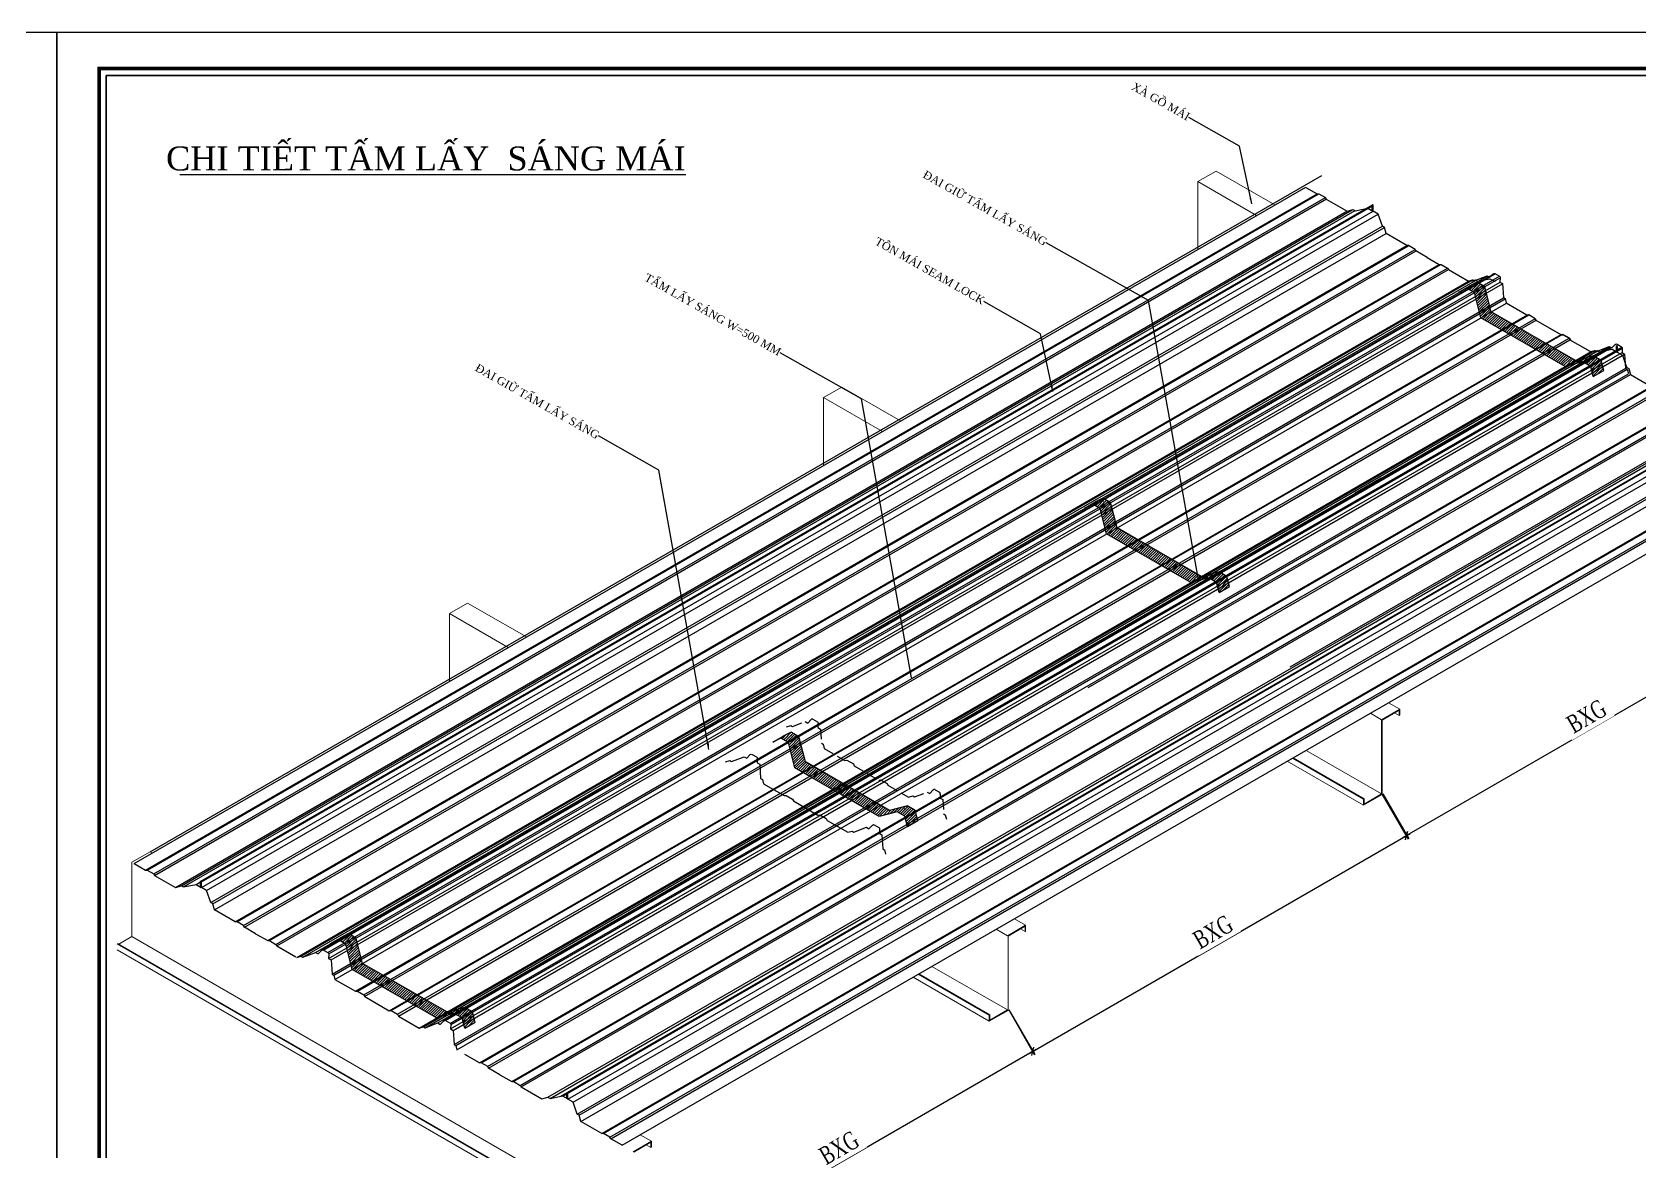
# Model space of a CAD drawing. Header units: inches. Extents: x 315041 to 662841, y -45540 to -35018.
# Drawn here: x 334355.3 to 334757.1, y -36970 to -36690 of the extents above; entities that cross this region are included whole.
import ezdxf

# ---------------------------------------------------------------- set-up
doc = ezdxf.new("R2010")
doc.units = ezdxf.units.IN
doc.header["$MEASUREMENT"] = 0
doc.linetypes.add('HIDDEN', pattern=[0.375, 0.25, -0.125])
for name, color, linetype in [('2', 2, 'Continuous'), ('3', 3, 'Continuous'), ('6', 6, 'Continuous'), ('7', 7, 'Continuous'), ('BAO KHUNG', 31, 'Continuous'), ('diem', 222, 'Continuous'), ('gsgsdfg', 31, 'Continuous'), ('MISCEL', 7, 'Continuous'), ('Text', 7, 'Continuous'), ('TON', 187, 'Continuous')]:
    doc.layers.add(name, color=color, linetype=linetype)
doc.layers.add('XG', color=128, linetype='Continuous', lineweight=13)
doc.styles.add('ST1', font='times.ttf', dxfattribs={"width": 0.7})
doc.styles.add('vntimeh.shx', font='vntimeh.shx', dxfattribs={"width": 0.8, "bigfont": 'bigfont.shx'})
doc.dimstyles.new('2', dxfattribs={"dimtxt": 4.5, "dimasz": 1.5, "dimexe": 1, "dimexo": 0, "dimgap": 1, "dimtad": 1, "dimdec": 0, "dimlfac": 2, "dimzin": 0, "dimdsep": 46, "dimtxsty": 'ST1', "dimblk": 'OBLIQUE', "dimcen": 1, "dimdle": 1, "dimclrd": 8, "dimclre": 8, "dimclrt": 3, "dimadec": 0, "dimazin": 0, "dimtfac": 1, "dimtdec": 0, "dimtix": 1, "dimtmove": 0, "dimatfit": 3, "dimfxl": 0.18, "dimtfill": 1, "dimtolj": 1, "dimtzin": 0, "dimlwd": -1, "dimlwe": -1, "dimarcsym": 1})

# ---------------------------------------------------------------- blocks, each defined once
blk = doc.blocks.new('A$C75D82031')
at = {"layer": '2', "color": 157, "linetype": 'Continuous'}
blk.add_lwpolyline([(0, 420), (594, 420), (594, 0), (0, 0)], close=True, dxfattribs=at)
at = {"layer": '7', "color": 147, "linetype": 'Continuous'}
blk.add_lwpolyline([(12.33, 57.61), (581.67, 57.61), (581.67, 409.19), (12.33, 409.19)], close=True, dxfattribs=at)
at = {"layer": 'BAO KHUNG', "color": 167, "linetype": 'Continuous', "const_width": 0.871}
blk.add_lwpolyline([(10.59, 9.07), (583.41, 9.07), (583.41, 410.93), (10.59, 410.93)], close=True, dxfattribs=at)
blk = doc.blocks.new('A$C757978EA')
at = {"layer": 'MISCEL', "const_width": 1.12}
for points in [[(-34, 36, 0.01776), (-38, 34, 0.104914), (-50, 24, 0.170568), (-54, 14, 0.170568)], [(-54, 14, 0.170568), (-50, 5, 0.104914), (-38, -5, 0.066615), (-22, -11, 0.052757), (0, -13, 0.052757), (22, -11, 0.066615), (38, -5, 0.104914), (50, 5, 0.170568), (54, 14, 0.170568), (50, 24, 0.104914), (38, 34, 0.01776), (34, 36, 0.052757)], [(-54, 2, 0.170568), (-50, -8, 0.104914), (-38, -18, 0.066615), (-22, -24, 0.052757), (0, -26, 0.052757), (22, -24, 0.066615), (38, -18, 0.104914), (50, -8, 0.170568), (54, 2, 0.170568)]]:
    blk.add_lwpolyline(points, format="xyb", dxfattribs=at)
at = {"layer": 'MISCEL'}
for points, const_width in [([(-54, 14), (-54, 2)], 1.12), ([(34, 33), (34, 27), (34, 12), (14, 0), (-14, 0), (-34, 12), (-34, 27), (-34, 33)], 1.32), ([(-14, 19), (-14, 0)], 1.32), ([(14, 19), (14, 0)], 1.32), ([(54, 14), (54, 2)], 1.12)]:
    blk.add_lwpolyline(points, dxfattribs=dict(at, const_width=const_width))
at = {"layer": 'MISCEL', "const_width": 1.32}
blk.add_lwpolyline([(-34, 36), (-34, 52), (-15, 63), (15, 63), (34, 52), (34, 36), (34, 33, 0.316422), (14, 19, 0.400106), (-14, 19, 0.316422), (-34, 33)], format="xyb", close=True, dxfattribs=at)
at = {"layer": 'MISCEL'}
blk.add_lwpolyline([(-22, 30), (-24, 31)], dxfattribs=at)
blk = doc.blocks.new('_Oblique')
at = {"color": 0, "linetype": 'ByBlock', "lineweight": -2}
blk.add_line((-0.5, -0.5), (0.5, 0.5), dxfattribs=at)
blk = doc.blocks.new('*D511')
at = {"color": 8, "linetype": 'Continuous', "transparency": 16777216}
for p, q in [((334786.27, -36826.58), (334792.74, -36837.78)), ((334697.84, -36891.41), (334793.1, -36836.41)), ((334692.74, -36880.58), (334699.21, -36891.78))]:
    blk.add_line(p, q, dxfattribs=at)
at = {"layer": 'Defpoints', "color": 0, "linetype": 'Continuous', "transparency": 16777216}
for p in [(334786.27, -36826.58), (334792.24, -36836.91), (334692.74, -36880.58)]:
    blk.add_point(p, dxfattribs=at)
at = {"color": 8, "linetype": 'Continuous', "transparency": 16777216, "xscale": 1.5, "yscale": 1.5, "zscale": 1.5}
for p, rotation in [((334792.24, -36836.91), 29.99999999996979), ((334698.71, -36890.91), 209.9999999999698)]:
    blk.add_blockref('_Oblique', p, dxfattribs=dict(at, rotation=rotation))
at = {"color": 3, "linetype": 'Continuous', "transparency": 16777216, "insert": (334743.82, -36861.06), "char_height": 4.5, "attachment_point": 5, "rotation": 30, "style": 'ST1', "bg_fill": 3, "box_fill_scale": 1.25, "bg_fill_color": 256, "bg_fill_true_color": 13158600, "bg_fill_transparency": 16684756}
blk.add_mtext('\\A1;BXG', dxfattribs=at)
blk = doc.blocks.new('*D512')
at = {"color": 8, "linetype": 'Continuous', "transparency": 16777216}
for p, q in [((334692.89, -36880.49), (334699.36, -36891.69)), ((334604.46, -36945.33), (334699.72, -36890.33)), ((334599.36, -36934.49), (334605.82, -36945.69))]:
    blk.add_line(p, q, dxfattribs=at)
at = {"layer": 'Defpoints', "color": 0, "linetype": 'Continuous', "transparency": 16777216}
for p in [(334692.89, -36880.49), (334698.86, -36890.83), (334599.36, -36934.49)]:
    blk.add_point(p, dxfattribs=at)
at = {"color": 8, "linetype": 'Continuous', "transparency": 16777216, "xscale": 1.5, "yscale": 1.5, "zscale": 1.5}
for p, rotation in [((334698.86, -36890.83), 30.00000000003154), ((334605.32, -36944.83), 210.0000000000315)]:
    blk.add_blockref('_Oblique', p, dxfattribs=dict(at, rotation=rotation))
at = {"color": 3, "linetype": 'Continuous', "transparency": 16777216, "insert": (334650.44, -36914.97), "char_height": 4.5, "attachment_point": 5, "rotation": 30, "style": 'ST1', "bg_fill": 3, "box_fill_scale": 1.25, "bg_fill_color": 256, "bg_fill_true_color": 13158600, "bg_fill_transparency": 0}
blk.add_mtext('\\A1;BXG', dxfattribs=at)
blk = doc.blocks.new('*D513')
at = {"color": 8, "linetype": 'Continuous', "transparency": 16777216}
for p, q in [((334599.43, -36934.45), (334605.9, -36945.65)), ((334511, -36999.29), (334606.27, -36944.29)), ((334505.9, -36988.45), (334512.37, -36999.65))]:
    blk.add_line(p, q, dxfattribs=at)
at = {"layer": 'Defpoints', "color": 0, "linetype": 'Continuous', "transparency": 16777216}
for p in [(334599.43, -36934.45), (334605.4, -36944.79), (334505.9, -36988.45)]:
    blk.add_point(p, dxfattribs=at)
at = {"color": 8, "linetype": 'Continuous', "transparency": 16777216, "xscale": 1.5, "yscale": 1.5, "zscale": 1.5}
for p, rotation in [((334605.4, -36944.79), 29.99999999996979), ((334511.87, -36998.79), 209.9999999999698)]:
    blk.add_blockref('_Oblique', p, dxfattribs=dict(at, rotation=rotation))
at = {"color": 3, "linetype": 'Continuous', "transparency": 16777216, "insert": (334556.98, -36968.93), "char_height": 4.5, "attachment_point": 5, "rotation": 30, "style": 'ST1', "bg_fill": 3, "box_fill_scale": 1.25, "bg_fill_color": 256, "bg_fill_true_color": 13158600, "bg_fill_transparency": 0}
blk.add_mtext('\\A1;BXG', dxfattribs=at)

msp = doc.modelspace()

# ---------------------------------------------------------------- hatches: boundary and pattern name
at = {"layer": '3', "ltscale": 0.5}
h = msp.add_hatch(dxfattribs=at)
h.set_pattern_fill('ANSI31', color=256, scale=3.75, style=0)
h.set_pattern_definition([(45, (285861.3444, -9778.42845), (-0.3314563037, 0.3314563037), [])])
h.paths.add_polyline_path([(334718.3634, -36753.6556), (334716.4148, -36752.5306), (334714.4476, -36753.5644), (334713.7284, -36753.9796), (334715.7653, -36755.1556), (334717.3718, -36761.4613), (334738.423, -36773.6153), (334742.8935, -36772.465), (334744.8444, -36773.5988), (334745.4902, -36776.1337), (334748.0882, -36774.6337), (334747.4424, -36772.0988), (334745.4916, -36770.965), (334741.0211, -36772.1153), (334719.9699, -36759.9613)])
h = msp.add_hatch(dxfattribs=at)
h.set_pattern_fill('ANSI31', color=256, scale=3.75, style=0)
h.set_pattern_definition([(45, (285767.81366, -9832.42845), (-0.3314563037, 0.3314563037), [])])
h.paths.add_polyline_path([(334624.8326, -36807.6556), (334622.8841, -36806.5306), (334620.9168, -36807.5644), (334620.1977, -36807.9796), (334622.2346, -36809.1556), (334623.841, -36815.4613), (334644.8923, -36827.6153), (334649.3628, -36826.465), (334651.3136, -36827.5988), (334651.9594, -36830.1337), (334654.5575, -36828.6337), (334653.9117, -36826.0988), (334651.9609, -36824.965), (334647.4904, -36826.1153), (334626.4391, -36813.9613)])
h = msp.add_hatch(dxfattribs=at)
h.set_pattern_fill('ANSI31', color=256, scale=3.75, style=0)
h.set_pattern_definition([(45, (285689.91596, -9890.89823), (-0.3314563037, 0.3314563037), [])])
h.paths.add_polyline_path([(334546.9349, -36866.1254), (334544.9864, -36865.0004), (334543.0191, -36866.0341), (334542.3, -36866.4494), (334544.3369, -36867.6254), (334545.9434, -36873.9311), (334566.9946, -36886.0851), (334571.4651, -36884.9347), (334573.4159, -36886.0686), (334574.0617, -36888.6035), (334576.6598, -36887.1035), (334576.014, -36884.5686), (334574.0632, -36883.4347), (334569.5927, -36884.5851), (334548.5414, -36872.4311)])
h = msp.add_hatch(dxfattribs=at)
h.set_pattern_fill('ANSI31', color=256, scale=3.75, style=0)
h.set_pattern_definition([(45, (285579.25026, -9941.2956), (-0.3314563037, 0.3314563037), [])])
h.paths.add_polyline_path([(334436.2692, -36916.5227), (334434.3207, -36915.3977), (334432.3534, -36916.4315), (334431.6343, -36916.8467), (334433.6712, -36918.0227), (334435.2777, -36924.3285), (334456.3289, -36936.4824), (334460.7994, -36935.3321), (334462.7502, -36936.4659), (334463.396, -36939.0008), (334465.9941, -36937.5008), (334465.3483, -36934.9659), (334463.3975, -36933.8321), (334458.927, -36934.9824), (334437.8757, -36922.8285)])
at = {"layer": 'gsgsdfg', "ltscale": 0.5}
h = msp.add_hatch(color=190, dxfattribs=at)
h.set_gradient(color1=(140, 6, 249), one_color=1, tint=1)
h.paths.add_polyline_path([(334694.4397, -36800.4398), (334692.4724, -36801.4736), (334685.9773, -36805.2236), (334687.9445, -36804.1898)])

# ---------------------------------------------------------------- linework, layer by layer
msp.add_line((334518.6343, -36725.6632), (334392.1648, -36725.6632))
at = {"layer": '2', "ltscale": 0.5}
for p, q in [((334456.3289, -36936.4824), (334435.2777, -36924.3285)), ((334458.927, -36934.9824), (334437.8757, -36922.8285))]:
    msp.add_line(p, q, dxfattribs=at)
at = {"layer": '2', "linetype": 'ByBlock', "ltscale": 0.5}
for points in [[(334714.2452, -36752.2669), (334715.3305, -36751.9617), (334715.7477, -36752.2025), (334718.9221, -36750.9834), (334719.5716, -36751.3584), (334720.4429, -36750.4574, -0.34415073), (334720.9, -36750.3933), (334722.0166, -36751.038, -0.34415073), (334722.1897, -36751.4659), (334722.1466, -36752.4967), (334722.7961, -36752.8717), (334723.0259, -36756.4046), (334723.443, -36756.6454), (334723.7214, -36757.738), (334728.8873, -36760.7205), (334729.3621, -36760.6482), (334730.9859, -36761.5857), (334731.1606, -36762.033), (334737.3334, -36765.5969), (334737.8081, -36765.5246), (334739.4319, -36766.4621), (334739.6067, -36766.9094), (334744.7726, -36769.8919), (334745.8579, -36769.5867), (334746.2751, -36769.8275), (334749.4495, -36768.6084), (334750.099, -36768.9834), (334750.9703, -36768.0824, -0.34415073), (334751.4274, -36768.0183), (334752.544, -36768.663, -0.34415073), (334752.7171, -36769.0909), (334752.674, -36770.1217), (334753.3235, -36770.4967), (334753.5533, -36774.0296), (334753.9704, -36774.2704), (334754.2488, -36775.363)], [(334528.5885, -36872.4512), (334529.6738, -36872.1459), (334530.091, -36872.3868), (334533.2654, -36871.1676), (334533.9149, -36871.5426), (334534.7861, -36870.6416, -0.34415073), (334535.2432, -36870.5775), (334536.3599, -36871.2222, -0.34415073), (334536.5329, -36871.6501), (334536.4899, -36872.681), (334537.1394, -36873.056), (334537.3691, -36876.5888), (334537.7863, -36876.8297), (334538.0646, -36877.9222), (334543.2305, -36880.9048), (334543.7053, -36880.8325), (334545.3291, -36881.77), (334545.5654, -36882.2392), (334551.6766, -36885.7811), (334552.1514, -36885.7088), (334553.7752, -36886.6463), (334553.9499, -36887.0936), (334559.1159, -36890.0762), (334560.2012, -36889.7709), (334560.6184, -36890.0118), (334563.7928, -36888.7926), (334564.4423, -36889.1676), (334565.3135, -36888.2666, -0.34415073), (334565.7706, -36888.2025), (334566.8873, -36888.8472, -0.34415073), (334567.0603, -36889.2751), (334567.0173, -36890.306), (334567.6668, -36890.681), (334567.8965, -36894.2138), (334568.3137, -36894.4547), (334568.592, -36895.5472)], [(334421.4466, -36921.3717), (334422.5319, -36921.0665), (334422.9491, -36921.3074), (334426.1235, -36920.0882), (334426.773, -36920.4632), (334427.6442, -36919.5622, -0.34415073), (334428.1013, -36919.4981), (334429.218, -36920.1428, -0.34415073), (334429.391, -36920.5707), (334429.348, -36921.6015), (334429.9975, -36921.9765), (334430.2272, -36925.5094), (334430.6444, -36925.7503), (334430.9227, -36926.8428), (334436.0886, -36929.8253), (334436.5634, -36929.753), (334438.1872, -36930.6905), (334438.4235, -36931.1597), (334444.5347, -36934.7017), (334445.0095, -36934.6294), (334446.6333, -36935.5669), (334446.808, -36936.0142), (334451.974, -36938.9967), (334453.0593, -36938.6915), (334453.4765, -36938.9324), (334456.6509, -36937.7132), (334457.3004, -36938.0882), (334458.1716, -36937.1872, -0.34415073), (334458.6287, -36937.1231), (334459.7454, -36937.7678, -0.34415073), (334459.9184, -36938.1957), (334459.8754, -36939.2265), (334460.5249, -36939.6015), (334460.7546, -36943.1344), (334461.1718, -36943.3753), (334461.4501, -36944.4678)]]:
    msp.add_lwpolyline(points, format="xyb", dxfattribs=at)
at = {"layer": '2', "linetype": 'HIDDEN', "ltscale": 10}
msp.add_lwpolyline([(334543.793, -36863.6728), (334544.8783, -36863.3676), (334545.2955, -36863.6085), (334548.4699, -36862.3893), (334549.1194, -36862.7643), (334549.9906, -36861.8633, -0.34415073), (334550.4477, -36861.7992), (334551.5644, -36862.4439, -0.34415073), (334551.7374, -36862.8718), (334551.6944, -36863.9027), (334552.3439, -36864.2777), (334552.5736, -36867.8105), (334552.9908, -36868.0514), (334553.2691, -36869.1439), (334558.4351, -36872.1264), (334558.9098, -36872.0541), (334560.5336, -36872.9916), (334560.7699, -36873.4609), (334566.8811, -36877.0028), (334567.3559, -36876.9305), (334568.9797, -36877.868), (334569.1544, -36878.3153), (334574.3204, -36881.2978), (334575.4057, -36880.9926), (334575.8229, -36881.2335), (334578.9973, -36880.0143), (334579.6468, -36880.3893), (334580.518, -36879.4883, -0.34415073), (334580.9751, -36879.4242), (334582.0918, -36880.0689, -0.34415073), (334582.2648, -36880.4968), (334582.2218, -36881.5277), (334582.8713, -36881.9027), (334583.101, -36885.4355), (334583.5182, -36885.6764), (334583.7965, -36886.7689)], format="xyb", dxfattribs=at)
at = {"layer": '3', "ltscale": 0.5}
for p, q in [((334711.8495, -36755.0644), (334714.4476, -36753.5644)), ((334745.4902, -36776.1337), (334748.0882, -36774.6337)), ((334618.3187, -36809.0644), (334620.9168, -36807.5644)), ((334651.9594, -36830.1337), (334654.5575, -36828.6337)), ((334540.421, -36867.5341), (334543.0191, -36866.0341)), ((334574.0617, -36888.6035), (334576.6598, -36887.1035)), ((334429.7553, -36917.9315), (334432.3534, -36916.4315)), ((334463.396, -36939.0008), (334465.9941, -36937.5008))]:
    msp.add_line(p, q, dxfattribs=at)
for points in [[(334748.0882, -36774.6337), (334747.4424, -36772.0988), (334745.4916, -36770.965), (334741.0211, -36772.1153), (334719.9699, -36759.9613), (334718.3634, -36753.6556), (334716.4148, -36752.5306), (334714.4476, -36753.5644)], [(334745.4902, -36776.1337), (334744.8444, -36773.5988), (334742.8935, -36772.465), (334738.423, -36773.6153), (334717.3718, -36761.4613), (334715.7653, -36755.1556), (334713.8167, -36754.0306), (334711.8495, -36755.0644)], [(334651.9594, -36830.1337), (334651.3136, -36827.5988), (334649.3628, -36826.465), (334644.8923, -36827.6153), (334623.841, -36815.4613), (334622.2346, -36809.1556), (334620.286, -36808.0306), (334618.3187, -36809.0644)], [(334654.5575, -36828.6337), (334653.9117, -36826.0988), (334651.9609, -36824.965), (334647.4904, -36826.1153), (334626.4391, -36813.9613), (334624.8326, -36807.6556), (334622.8841, -36806.5306), (334620.9168, -36807.5644)], [(334576.6598, -36887.1035), (334576.014, -36884.5686), (334574.0632, -36883.4347), (334569.5927, -36884.5851), (334548.5414, -36872.4311), (334546.9349, -36866.1254), (334544.9864, -36865.0004), (334543.0191, -36866.0341)], [(334574.0617, -36888.6035), (334573.4159, -36886.0686), (334571.4651, -36884.9347), (334566.9946, -36886.0851), (334545.9434, -36873.9311), (334544.3369, -36867.6254), (334542.3883, -36866.5004), (334540.421, -36867.5341)], [(334463.396, -36939.0008), (334462.7502, -36936.4659), (334460.7994, -36935.3321), (334456.3289, -36936.4824), (334435.2777, -36924.3285), (334433.6712, -36918.0227), (334431.7226, -36916.8977), (334429.7553, -36917.9315)], [(334465.9941, -36937.5008), (334465.3483, -36934.9659), (334463.3975, -36933.8321), (334458.927, -36934.9824), (334437.8757, -36922.8285), (334436.2692, -36916.5227), (334434.3207, -36915.3977), (334432.3534, -36916.4315)]]:
    msp.add_lwpolyline(points, dxfattribs=at)
at = {"layer": 'diem', "ltscale": 15}
for p, q in [((334690.2015, -36734.509), (334690.2015, -36733.3343)), ((334690.3919, -36734.509), (334690.3919, -36733.352)), ((334690.4066, -36734.7824), (334690.4066, -36733.3205)), ((334751.2563, -36769.759), (334751.2563, -36768.5843)), ((334751.4467, -36769.759), (334751.4467, -36768.602)), ((334751.4614, -36770.0324), (334751.4614, -36768.5705)), ((334397.3482, -36903.5823), (334397.3482, -36902.4076)), ((334397.5387, -36903.5823), (334397.5387, -36902.4253)), ((334488.9352, -36956.4626), (334488.9352, -36955.2879)), ((334489.1257, -36956.4626), (334489.1257, -36955.3057))]:
    msp.add_line(p, q, dxfattribs=at)
for points in [[(334673.6496, -36728.829), (334676.4732, -36730.4592), (334676.9104, -36730.4518), (334678.5342, -36731.3893), (334678.7465, -36731.7717), (334683.9426, -36734.7717), (334685.4794, -36734.3599), (334685.999, -36734.6599), (334689.1263, -36734.0433), (334690.4066, -36734.7824), (334690.4066, -36734.7824)], [(334703.9922, -36746.3473), (334701.1686, -36744.7171), (334700.9563, -36744.3348), (334699.3325, -36743.3973), (334698.8953, -36743.4046), (334693.6991, -36740.4046), (334693.2873, -36738.8678), (334692.7677, -36738.5678), (334691.7381, -36735.5512), (334690.439, -36734.8012), (334690.439, -36733.3343)], [(334703.9922, -36746.3473), (334707.0006, -36748.0842), (334707.4378, -36748.0768), (334709.0616, -36749.0143), (334709.2739, -36749.3967), (334714.47, -36752.3967), (334716.0068, -36751.9849), (334716.5264, -36752.2849), (334719.6537, -36751.6683), (334720.934, -36752.4074), (334720.934, -36752.4074)], [(334734.7044, -36764.079), (334737.5279, -36765.7092), (334737.9652, -36765.7018), (334739.589, -36766.6393), (334739.8013, -36767.0217), (334744.9974, -36770.0217), (334746.5342, -36769.6099), (334747.0538, -36769.9099), (334750.1811, -36769.2933), (334751.4614, -36770.0324), (334751.4614, -36770.0324)], [(334751.4938, -36768.5843), (334751.4938, -36770.0512), (334752.7929, -36770.8012), (334753.8225, -36773.8178), (334754.3421, -36774.1178), (334754.7539, -36775.6546), (334759.95, -36778.6546), (334760.3873, -36778.6473), (334762.0111, -36779.5848), (334762.2234, -36779.9671), (334768.0553, -36783.3342)], [(334380.7775, -36897.894), (334383.6011, -36899.5242), (334384.0384, -36899.5168), (334385.6622, -36900.4543), (334385.8744, -36900.8367), (334391.0706, -36903.8367), (334392.6074, -36903.4249), (334393.127, -36903.7249), (334396.2543, -36903.1083), (334397.5533, -36903.8583), (334397.5533, -36902.3964)], [(334411.1389, -36915.4206), (334408.3153, -36913.7904), (334408.1031, -36913.4081), (334406.4793, -36912.4706), (334406.042, -36912.4779), (334400.8459, -36909.4779), (334400.4341, -36907.9411), (334399.9145, -36907.6411), (334398.8849, -36904.6245), (334397.5858, -36903.8745), (334397.5858, -36902.4076)], [(334411.1389, -36915.4206), (334414.1473, -36917.1575), (334414.5846, -36917.1501), (334416.2084, -36918.0876), (334416.4206, -36918.47), (334421.1745, -36921.2146)], [(334472.1937, -36950.6706), (334469.3701, -36949.0404), (334469.1579, -36948.6581), (334467.5341, -36947.7206), (334467.0968, -36947.7279), (334463.4524, -36945.6238)], [(334472.1937, -36950.6706), (334475.2021, -36952.4075), (334475.6394, -36952.4001), (334477.2632, -36953.3376), (334477.4754, -36953.72), (334482.6716, -36956.72), (334484.2084, -36956.3082), (334484.728, -36956.6082), (334487.8553, -36955.9916), (334489.1355, -36956.7308), (334489.1355, -36956.7308)], [(334502.726, -36968.2984), (334499.9024, -36966.6682), (334499.6901, -36966.2858), (334498.0663, -36965.3483), (334497.6291, -36965.3557), (334492.4329, -36962.3557), (334492.0211, -36960.8189), (334491.5015, -36960.5189), (334490.4719, -36957.5023), (334489.1728, -36956.7523), (334489.1728, -36955.2854)]]:
    msp.add_lwpolyline(points, dxfattribs=at)
for points in [[(334690.3696, -36733.352), (334690.3696, -36734.4597, -1), (334690.2665, -36734.4597), (334690.2665, -36733.3205)], [(334690.3919, -36734.509, 0.00008087), (334690.3919, -36734.509)], [(334751.4244, -36768.602), (334751.4244, -36769.7097, -1), (334751.3213, -36769.7097), (334751.3213, -36768.5705)], [(334751.4467, -36769.759, 0.00008087), (334751.4467, -36769.759)], [(334397.5164, -36902.4253), (334397.5164, -36903.533, -1), (334397.4133, -36903.533), (334397.4133, -36902.3938)], [(334397.5387, -36903.5823, 0.00008087), (334397.5387, -36903.5823)], [(334489.1034, -36955.3057), (334489.1034, -36956.4133, -1), (334489.0002, -36956.4133), (334489.0002, -36955.2742)], [(334489.1257, -36956.4626, 0.00008087), (334489.1257, -36956.4626)]]:
    msp.add_lwpolyline(points, format="xyb", dxfattribs=at)
at = {"layer": 'diem', "linetype": 'ByBlock', "ltscale": 0.5}
msp.add_lwpolyline([(334435.2777, -36924.3285), (334433.6712, -36918.0227), (334431.7226, -36916.8977), (334429.7553, -36917.9315)], dxfattribs=at)
at = {"layer": 'diem', "ltscale": 15}
for centre, radius, start, end in [((334690.3203, -36733.3318), 0.1188, 358.788562, 181.211438), ((334690.2967, -36734.509), 0.0952, 180, 0), ((334690.3365, -36733.3205), 0.07, 0, 180), ((334751.375, -36768.5818), 0.1188, 358.788562, 181.211438), ((334751.3913, -36768.5705), 0.07, 0, 180), ((334751.3515, -36769.759), 0.0952, 180, 0), ((334397.467, -36902.4051), 0.1188, 358.788562, 181.211438), ((334397.4435, -36903.5823), 0.0952, 180, 0), ((334397.4833, -36902.3938), 0.07, 0, 180), ((334489.054, -36955.2854), 0.1188, 358.788562, 181.211438), ((334489.0305, -36956.4626), 0.0952, 180, 0), ((334489.0703, -36955.2742), 0.07, 0, 180)]:
    msp.add_arc(centre, radius, start, end, dxfattribs=at)
at = {"layer": 'gsgsdfg', "color": 2, "ltscale": 15}
for p, q in [((334421.4466, -36921.3717), (334714.4392, -36752.2124)), ((334422.5319, -36921.0665), (334715.3803, -36751.9904)), ((334422.9491, -36921.3074), (334716.0448, -36752.0884)), ((334426.1235, -36920.0882), (334718.9719, -36751.0121)), ((334427.8617, -36919.4515), (334720.7607, -36750.3461)), ((334428.1013, -36919.4981), (334720.9497, -36750.422)), ((334429.218, -36920.1428), (334722.0623, -36751.069)), ((334429.348, -36921.6015), (334722.1964, -36752.5254)), ((334429.4055, -36920.4675), (334722.1993, -36751.423)), ((334429.9975, -36921.9765), (334722.7997, -36752.9271)), ((334430.2272, -36925.5094), (334723.0756, -36756.4333)), ((334430.6444, -36925.7503), (334723.4558, -36756.6955)), ((334430.9227, -36926.8428), (334723.7711, -36757.7667)), ((334436.0886, -36929.8253), (334729.0224, -36760.6999)), ((334436.5634, -36929.753), (334729.4118, -36760.6769)), ((334438.1872, -36930.6905), (334731.0042, -36761.6326)), ((334438.362, -36931.1378), (334731.2103, -36762.0617)), ((334444.5347, -36934.7017), (334737.4685, -36765.5763)), ((334445.0095, -36934.6294), (334737.8579, -36765.5533)), ((334446.6333, -36935.5669), (334739.4502, -36766.5089)), ((334446.808, -36936.0142), (334739.6564, -36766.9381)), ((334456.6509, -36937.7132), (334749.4992, -36768.6371)), ((334459.8194, -36937.8238), (334752.652, -36768.7568)), ((334451.974, -36938.9967), (334744.9666, -36769.8374)), ((334453.0593, -36938.6915), (334745.9077, -36769.6154)), ((334453.4765, -36938.9324), (334746.5722, -36769.7134)), ((334458.2935, -36937.1032), (334749.7922, -36768.8063)), ((334458.6287, -36937.1231), (334749.9771, -36768.913)), ((334459.8754, -36939.2265), (334752.7238, -36770.1504)), ((334459.9329, -36938.0925), (334752.7267, -36769.048)), ((334460.5249, -36939.6015), (334753.3271, -36770.5521)), ((334460.7546, -36943.1344), (334753.603, -36774.0583)), ((334461.1718, -36943.3753), (334753.9832, -36774.3205)), ((334461.4501, -36944.4678), (334754.2645, -36775.4113))]:
    msp.add_line(p, q, dxfattribs=at)
at = {"layer": 'Text', "linetype": 'ByBlock', "ltscale": 0.5}
msp.add_lwpolyline([(334463.396, -36939.0008), (334462.748, -36936.4571), (334460.7994, -36935.3321), (334456.3289, -36936.4824)], dxfattribs=at)
at = {"layer": 'TON', "ltscale": 15}
for p, q in [((334380.7775, -36897.894), (334673.6259, -36728.8179)), ((334383.6011, -36899.5242), (334676.4495, -36730.4481)), ((334384.0384, -36899.5168), (334676.8044, -36730.4883)), ((334385.6622, -36900.4543), (334678.5106, -36731.3782)), ((334385.8744, -36900.8367), (334678.7628, -36731.7375)), ((334391.0706, -36903.8367), (334683.919, -36734.7606)), ((334392.6074, -36903.4249), (334685.2435, -36734.4713)), ((334393.127, -36903.7249), (334685.9754, -36734.6488)), ((334397.4392, -36902.2896), (334690.2588, -36733.2301)), ((334397.4761, -36902.2866), (334690.2174, -36733.2724)), ((334397.5725, -36902.3504), (334690.4234, -36733.2728)), ((334397.5858, -36902.4107), (334690.4391, -36733.3318)), ((334397.5858, -36903.8745), (334690.4931, -36734.7644)), ((334398.8849, -36904.6245), (334691.7332, -36735.5484)), ((334399.9145, -36907.6411), (334692.8024, -36738.5422)), ((334400.4341, -36907.9411), (334693.2825, -36738.865)), ((334400.8459, -36909.4779), (334693.7374, -36740.3769)), ((334406.042, -36912.4779), (334698.8904, -36743.4018)), ((334406.4793, -36912.4706), (334699.2653, -36743.4305)), ((334408.0903, -36913.4007), (334700.9387, -36744.3246)), ((334408.3153, -36913.7904), (334701.194, -36744.6968)), ((334414.1473, -36917.1575), (334706.9957, -36748.0814)), ((334414.5846, -36917.1501), (334707.3851, -36748.1017)), ((334416.2084, -36918.0876), (334709.0568, -36749.0116)), ((334416.4206, -36918.47), (334709.2923, -36749.3805)), ((334619.237, -36853.8578), (334754.7452, -36775.6221)), ((334467.0692, -36947.712), (334759.9176, -36778.6359)), ((334467.4771, -36947.7215), (334760.3204, -36778.6484)), ((334469.1302, -36948.6421), (334761.9786, -36779.566)), ((334469.3567, -36949.0162), (334762.2076, -36779.9387)), ((334475.1882, -36952.3995), (334768.0366, -36783.3234)), ((334475.6106, -36952.4006), (334768.4539, -36783.3275)), ((334477.2492, -36953.3296), (334770.0976, -36784.2535)), ((334477.4687, -36953.7078), (334770.3195, -36784.6303)), ((334484.1563, -36956.3222), (334776.9915, -36787.2537)), ((334484.714, -36956.6002), (334777.5624, -36787.5241)), ((334487.4508, -36956.0713), (334781.8451, -36786.1027)), ((334487.4991, -36956.0618), (334781.9024, -36786.088)), ((334487.9003, -36956.0176), (334782.0213, -36786.2068)), ((334489.1728, -36956.7523), (334782.0212, -36787.6762)), ((334490.4719, -36957.5023), (334783.3203, -36788.4262)), ((334669.7191, -36848.712), (334775.506, -36787.6359)), ((334491.5015, -36960.5189), (334784.3499, -36791.4428)), ((334492.0211, -36960.8189), (334784.8695, -36791.7428)), ((334492.4329, -36962.3557), (334785.2813, -36793.2796)), ((334497.6291, -36965.3557), (334790.4774, -36796.2796)), ((334498.0663, -36965.3483), (334790.9147, -36796.2723)), ((334499.6901, -36966.2858), (334792.5385, -36797.2098)), ((334499.9024, -36966.6682), (334792.7508, -36797.5921)), ((334502.726, -36968.2984), (334795.5743, -36799.2223)), ((334685.9773, -36805.2236), (334692.4724, -36801.4736)), ((334396.2543, -36903.1083), (334397.3482, -36902.4767)), ((334397.4133, -36902.3938), (334397.5183, -36902.3332)), ((334397.4852, -36903.6679), (334397.5533, -36903.6285)), ((334397.5164, -36902.4253), (334397.5533, -36902.404)), ((334397.5387, -36902.4253), (334397.5533, -36902.4169)), ((334487.8413, -36955.9861), (334488.9352, -36955.3545)), ((334489.0002, -36955.2742), (334489.1053, -36955.2135)), ((334489.0722, -36956.5482), (334489.1403, -36956.5088)), ((334489.1034, -36955.3057), (334489.1403, -36955.2843)), ((334489.1257, -36955.3057), (334489.1403, -36955.2972)), ((334489.1403, -36956.7361), (334489.1728, -36956.7173))]:
    msp.add_line(p, q, dxfattribs=at)
at = {"layer": 'XG', "ltscale": 0.015}
for p, q in [((334646.6461, -36727.3908), (334651.1928, -36724.7658)), ((334646.6461, -36727.3908), (334661.3157, -36735.8603)), ((334646.6461, -36727.3908), (334646.6461, -36744.3298)), ((334651.1928, -36724.7658), (334665.8624, -36733.2353)), ((334553.1154, -36781.3908), (334557.662, -36778.7658)), ((334557.662, -36778.7658), (334572.3316, -36787.2353)), ((334553.1154, -36781.3908), (334567.785, -36789.8603)), ((334553.1154, -36781.3908), (334553.1154, -36798.3298)), ((334459.5846, -36835.3908), (334464.1313, -36832.7658)), ((334464.1313, -36832.7658), (334478.8009, -36841.2353)), ((334459.5846, -36835.3908), (334474.2542, -36843.8603)), ((334459.5846, -36835.3908), (334459.5846, -36852.3298)), ((334689.7874, -36860.2984), (334692.5876, -36861.9151)), ((334692.5876, -36861.9151), (334697.1342, -36859.2901)), ((334692.7376, -36862.0017), (334696.9842, -36859.5499)), ((334694.3341, -36857.6734), (334697.1342, -36859.2901)), ((334696.9842, -36860.8767), (334695.8352, -36860.2133)), ((334696.9842, -36859.5499), (334696.9842, -36860.8767)), ((334696.9842, -36860.8767), (334697.1342, -36860.7901)), ((334697.1342, -36859.2901), (334697.1342, -36860.7901)), ((334692.5876, -36861.9151), (334692.5876, -36880.4919)), ((334692.7376, -36862.0017), (334692.7376, -36880.5785)), ((334669.0028, -36872.2984), (334688.0409, -36883.2901)), ((334670.3019, -36871.5484), (334688.0409, -36881.7901)), ((334670.4519, -36871.4618), (334688.1909, -36881.7035)), ((334673.6995, -36869.5868), (334692.5876, -36880.4919)), ((334688.0409, -36883.2901), (334692.7376, -36880.5785)), ((334688.1909, -36883.0303), (334692.5876, -36880.4919)), ((334688.0409, -36881.7901), (334688.1909, -36881.7035)), ((334688.0409, -36883.2901), (334688.0409, -36881.7901)), ((334688.1909, -36883.0303), (334688.1909, -36881.7035)), ((334384.7719, -36894.9476), (334385.2701, -36895.2353)), ((334599.0568, -36915.9151), (334603.6035, -36913.2901)), ((334600.8033, -36911.6734), (334603.6035, -36913.2901)), ((334603.6035, -36913.2901), (334603.6035, -36914.7901)), ((334380.2253, -36916.1494), (334505.5261, -36988.4919)), ((334599.0568, -36915.9151), (334596.2567, -36914.2984)), ((334599.2068, -36916.0017), (334603.4535, -36913.5499)), ((334599.2068, -36916.0017), (334599.2068, -36934.5785)), ((334603.4535, -36914.8767), (334602.3044, -36914.2133)), ((334603.4535, -36913.5499), (334603.4535, -36914.8767)), ((334603.4535, -36914.8767), (334603.6035, -36914.7901)), ((334376.5377, -36917.9436), (334500.9795, -36989.7901)), ((334376.5377, -36919.4436), (334500.9795, -36991.2901)), ((334376.6877, -36917.857), (334501.1295, -36989.7035)), ((334576.9211, -36925.4618), (334594.6602, -36935.7035)), ((334580.1687, -36923.5868), (334599.0568, -36934.4919)), ((334575.4721, -36926.2984), (334594.5102, -36937.2901)), ((334576.7711, -36925.5484), (334594.5102, -36935.7901)), ((334594.5102, -36937.2901), (334599.2068, -36934.5785)), ((334594.5102, -36935.7901), (334594.6602, -36935.7035)), ((334594.5102, -36937.2901), (334594.5102, -36935.7901)), ((334594.6602, -36937.0303), (334599.0568, -36934.4919)), ((334594.6602, -36937.0303), (334594.6602, -36935.7035)), ((334507.2726, -36965.6734), (334510.0727, -36967.2901)), ((334505.5261, -36969.9151), (334510.0727, -36967.2901)), ((334505.6761, -36970.0017), (334509.9227, -36967.5499)), ((334509.9227, -36968.8767), (334508.7737, -36968.2133)), ((334509.9227, -36967.5499), (334509.9227, -36968.8767)), ((334509.9227, -36968.8767), (334510.0727, -36968.7901)), ((334510.0727, -36967.2901), (334510.0727, -36968.7901))]:
    msp.add_line(p, q, dxfattribs=at)
msp.add_lwpolyline([(334376.9777, -36918.0244), (334380.2253, -36916.1494), (334380.2253, -36897.5726), (334384.7719, -36894.9476)], dxfattribs=at)

# ---------------------------------------------------------------- block references
at = {"color": 1}
for p in [(333767.4423, -37110.027), (334361.4423, -37110.027)]:
    msp.add_blockref('A$C75D82031', p, dxfattribs=at)
at = {"layer": '6', "linetype": 'ByBlock', "ltscale": 0.5, "xscale": 0.01574999990407377, "yscale": 0.0157500000204891, "zscale": 0.01575}
for p in [(334716.0539, -36753.8841), (334745.0715, -36772.2247), (334622.5231, -36807.8841), (334651.5408, -36826.2247), (334544.6254, -36866.3538), (334573.6431, -36884.6945), (334433.9597, -36916.7512), (334462.9774, -36935.0919)]:
    msp.add_blockref('A$C757978EA', p, dxfattribs=at)

# ---------------------------------------------------------------- texts
at = {"layer": 'Text', "color": 3, "char_height": 2, "width": 200.176086, "attachment_point": 6, "rotation": 330.467254, "style": 'vntimeh.shx'}
for s, insert in [('\\A1;{\\Fvntimeh|c0;\\W1;Xµ Gå M¸I}', (334644.3934, -36711.3303)), ('\\A1;{\\Fvntimeh|c0;\\W1;§AI GI÷ TÊM LÊY S¸NG}', (334608.7217, -36742.6588)), ('\\A1;{\\Fvntimeh|c0;\\W1;T¤N M¸I SEAM LOCK}', (334593.1493, -36757.3569)), ('\\A1;{\\Fvntimeh|c0;\\W1;TÊM LÊY S¸NG W=500 MM}', (334542.2246, -36770.1703)), ('\\A1;{\\Fvntimeh|c0;\\W1;§AI GI÷ TÊM LÊY S¸NG}', (334496.8063, -36790.9863))]:
    msp.add_mtext(s, dxfattribs=dict(at, insert=insert))
at = {"layer": 'Text', "color": 3, "insert": (334518.6343, -36721.6488), "char_height": 6, "width": 600.528259, "attachment_point": 6, "style": 'vntimeh.shx'}
msp.add_mtext('\\A1;{\\fTimes New Roman|b0|i0|c0|p18;\\W1;CHI TIẾT TẤM LẤY  SÁNG MÁI}', dxfattribs=at)

# ---------------------------------------------------------------- leaders
at = {"linetype": 'Continuous'}
for points in [[(334660.1033, -36732.9906), (334657.0303, -36718.5357), (334644.3934, -36711.3303)], [(334646.8037, -36826.9306), (334634.3095, -36757.155), (334608.7217, -36742.6588)], [(334610.3954, -36779.8728), (334607.3224, -36765.4179), (334593.1493, -36757.3569)], [(334575.0799, -36851.4809), (334562.5856, -36781.7054), (334542.2246, -36770.1703)], [(334524.452, -36869.3455), (334511.9577, -36799.5699), (334496.8063, -36790.9863)]]:
    msp.add_leader(points, dimstyle='2', dxfattribs=at)

# ---------------------------------------------------------------- next in the draw order: dimensions: what is measured, and where the dimension line sits
dim = msp.add_aligned_dim(p1=(334692.7376, -36880.5785), p2=(334786.2683, -36826.5785), distance=-11.9356, text='BXG', dimstyle='2', dxfattribs=at)
dim.commit()
dim.dimension.update_dxf_attribs({"geometry": '*D511', "text_midpoint": (334743.8206, -36861.0568)})

# ---------------------------------------------------------------- next in the draw order: dimensions: what is measured, and where the dimension line sits
dim = msp.add_aligned_dim(p1=(334599.3568, -36934.4919), p2=(334692.8876, -36880.4919), distance=-11.9356, text='BXG', dimstyle='2', dxfattribs=at)
dim.commit()
dim.dimension.update_dxf_attribs({"geometry": '*D512', "text_midpoint": (334650.4398, -36914.9702)})

# ---------------------------------------------------------------- next in the draw order: linework, layer by layer
at = {"layer": 'TON', "ltscale": 15}
msp.add_line((334384.7719, -36894.9476), (334677.6203, -36725.8715), dxfattribs=at)

# ---------------------------------------------------------------- next in the draw order: dimensions: what is measured, and where the dimension line sits
at = {"linetype": 'Continuous'}
dim = msp.add_aligned_dim(p1=(334505.9011, -36988.4486), p2=(334599.4318, -36934.4486), distance=-11.9356, text='BXG', dimstyle='2', dxfattribs=at)
dim.commit()
dim.dimension.update_dxf_attribs({"geometry": '*D513', "text_midpoint": (334556.9841, -36968.9269)})

# ---------------------------------------------------------------- next in the draw order: linework, layer by layer
msp.add_lwpolyline([(334373.7734, -36700.8371), (334943.1113, -36700.8371), (334943.1113, -37052.4169), (334373.7734, -37052.4169)], close=True)
at = {"color": 8}
msp.add_lwpolyline([(334373.7734, -36700.8371), (334943.1113, -36700.8371), (334943.1113, -37052.4169), (334373.7734, -37052.4169)], close=True, dxfattribs=at)

doc.saveas('drawing.dxf')
